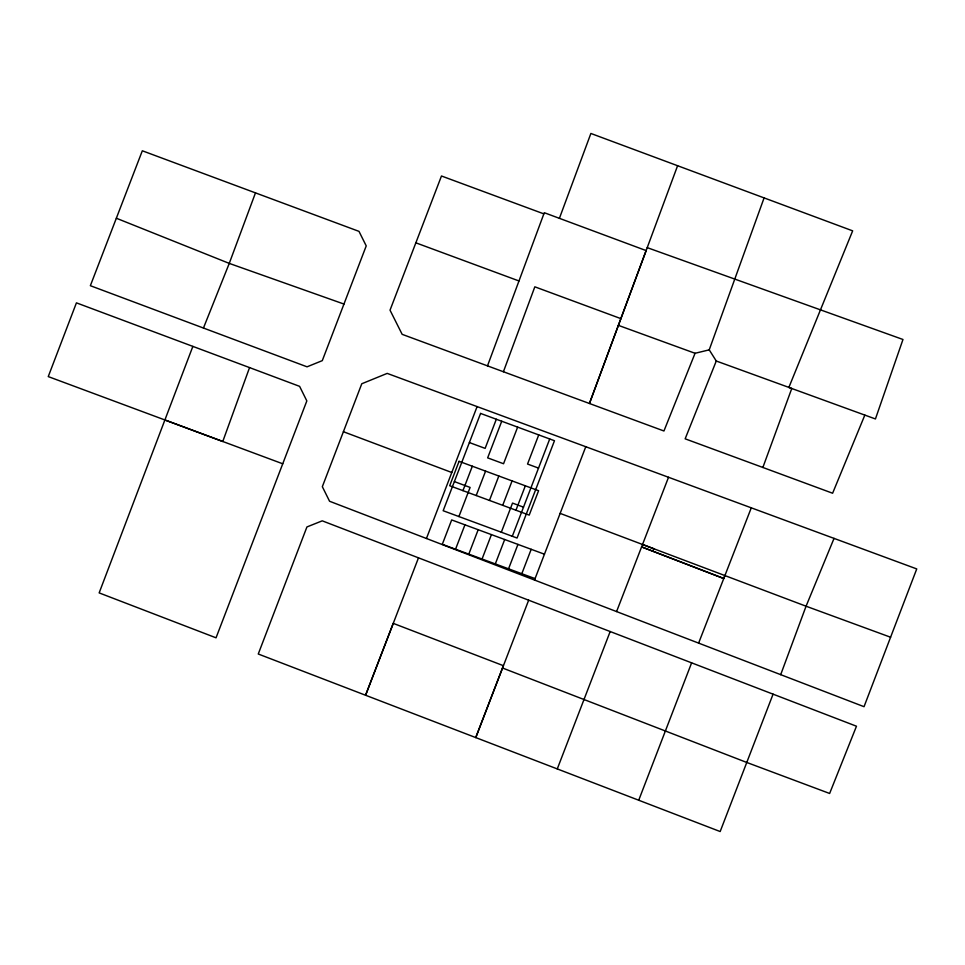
<?xml version="1.0" encoding="UTF-8"?>
<svg xmlns="http://www.w3.org/2000/svg" width="965" height="965" viewBox="0 0 965 965"><rect width="100%" height="100%" fill="white"/><g stroke="black" fill="none" stroke-linecap="round" stroke-linejoin="round"><path stroke-width="1.45" d="M764.099 197.873L709.227 349.849L716.271 361.019L791.783 388.461L762.869 467.47L832.614 493.236L864.833 415.095M282.745 463.791L48.25 376.591L76.428 302.853L249.549 367.593L222.782 441.475L164.894 419.98M503.416 371.742L534.827 286.822L620.857 318.619L646.14 250.586L544.284 212.71L487.494 365.868L402.152 334.336L390.029 310.175L441.475 175.992L543.838 213.868M620.857 318.619L589.446 403.479L677.599 165.715M255.472 192.879L358.992 231.371L366.23 245.894L322.286 360.645L307.051 366.821L90.36 285.7L142.325 150.781L255.472 192.879L229.26 263.397L203.458 328.016M559.41 218.319L590.882 133.46L852.662 230.852L788.863 387.435L875.436 418.955L902.975 339.487L647.213 247.631M780.697 674.668L806.065 606.213L834.05 538.374M192.855 346.411L99.154 592.896L216.039 637.817L306.834 400.921L299.608 386.35L249.549 367.593M890.586 637.226L864.037 706.694L329.572 501.257L322.334 486.686L361.779 383.756L387.194 373.395L916.75 568.928L890.586 637.226L806.065 606.213L560.146 513.38M418.484 557.854L365.578 695.258L393.238 623.366L503.416 665.693L475.757 737.586L258.258 654.005L306.93 526.95L322.238 520.835L856.474 726.223L829.635 793.471L746.741 762.447L502.536 668.021L528.663 600.194M426.446 538.482L477.108 406.579M462.947 490.63L472.331 466.216M458.906 516.552L470.112 487.434L454.37 481.607M496.324 419.244L485.13 448.375L469.388 442.561M501.728 421.247L487.651 457.868L503.549 463.743L517.638 427.121M455.54 549.23L464.937 524.827M476.191 495.528L485.588 471.113M468.797 554.127L478.182 529.713M489.448 500.425L498.833 476.01M482.054 559.024L491.438 534.61M502.705 505.322L512.089 480.908M501.318 532.222L512.524 503.091L523.5 507.156M538.735 434.913L527.541 464.044L538.518 468.097M495.31 563.922L504.695 539.507M515.949 510.22L525.346 485.805M512.306 536.275L549.724 438.979M508.555 568.819L517.94 544.405M521.812 573.717L531.196 549.302M534.514 580.049L585.779 446.711M502.536 668.021L475.757 737.586L720.167 831.541L773.074 694.149M557.263 768.948L610.169 631.544M638.721 800.238L691.615 662.846M616.587 611.557L668.528 477.265M698.612 643.112L751.289 507.819M723.738 578.505L641.592 546.89L723.738 578.505L724.872 575.598M709.227 349.849L695.065 353.286L663.944 430.993L487.494 365.868M716.271 361.019L685.15 438.822L762.869 467.47M652.786 551.22L653.775 548.735L642.533 544.465M343.962 304.059L229.26 263.397L116.343 218.235M618.408 325.374L695.065 353.286M544.453 554.2L451.68 519.93L442.296 544.332L535.068 578.614M415.843 242.818L518.953 280.948M343.419 431.729L451.777 472.5M459.075 461.33L449.69 485.733L529.206 515.117L538.591 490.703L459.075 461.33M480.582 413.43L443.164 510.738L517.059 538.036L554.477 440.728L480.582 413.43"/></g></svg>
